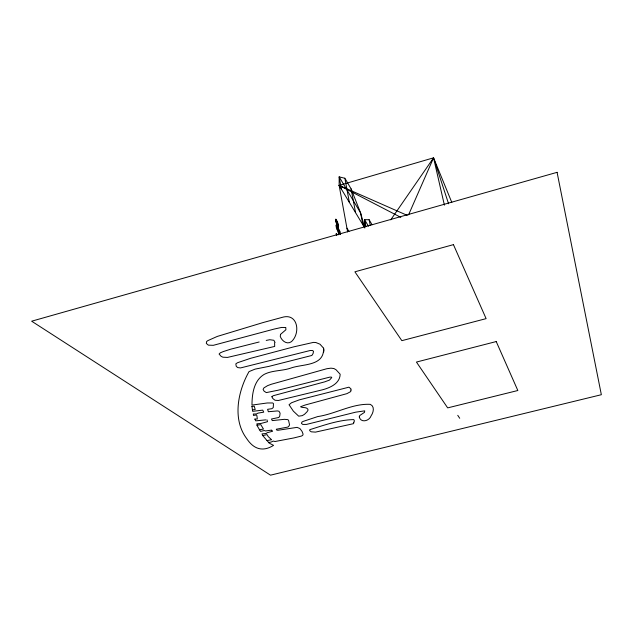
<?xml version="1.0" encoding="UTF-8"?>
<svg xmlns="http://www.w3.org/2000/svg" width="633" height="633" viewBox="0 0 633 633"><rect width="100%" height="100%" fill="white"/><g stroke="black" fill="none" stroke-linecap="round" stroke-linejoin="round"><path stroke-width="0.95" d="M339.138 185.422L339.169 176.86L344.874 178.277M254.68 419.062L257.33 418.991L256.887 415.612L256.42 414.947L253.477 415.462L253.342 414.029L256.444 413.935L258.169 413.096L263.708 412.162L262.758 410.129L252.638 411.331L251.942 406.188M336.859 224.802L335.775 221.313L335.862 219.208L337.294 221.408L338.592 225.633L338.291 226.986M323.598 352.257L323.985 350.168L323.574 348.182L319.997 344.202L315.835 342.516L313.422 342.398L294.036 346.789L250.573 358.318L237.589 362.693L235.824 363.856L236.251 366.341L237.715 367.583L240.516 367.931L310.028 350.547L312.401 350.484L313.509 351.252L313.098 353.507L311.871 355.453L268.962 366.365L255.036 369.134L249.022 371.611C237.905 391.202 232.208 419.268 246.609 438.463C253.564 449.169 262.719 452.199 273.575 445.363C265.172 441.043 269.294 443.583 273.171 441.082L275.086 441.502L293.894 437.933L301.522 436.034L302.732 435.298L303.088 434.119L302.06 431.421L299.876 428.533L297.067 427.362L277.76 430.298L276.431 429.862L276.352 429.221L287.437 427.164L288.537 426.697L289.558 424.901L288.537 420.257L287.793 419.647L284.439 419.323L272.269 420.605L271.494 419.006L278.829 417.464L279.723 416.11L280.095 413.199L279.034 411.276L277.42 410.928L268.352 411.727L267.593 409.322L271.842 408.696L273.242 407.605L273.48 403.632L272.665 402.968L267.261 402.976L251.974 405.088C252.045 394.027 253.714 380.765 264.111 374.419C272.214 370.194 282.073 371.088 290.642 368.129C302.582 363.746 324.444 366.499 323.574 348.182M408.562 214.864L433.558 157.823L339.13 185.398L347.628 231.939M390.751 219.857L433.558 157.823L451.796 202.394M262.727 435.567L267.007 440.568L271.597 439.721L268.178 436.541L267.11 434.602L262.727 435.567L262.022 433.882L266.311 433.47L267.031 432.758L272.601 431.247L271.826 430.313M349.353 202.354L344.866 178.205L351.133 188.927L360.62 213.005L364.83 228.03M252.781 409.796L255.194 409.535L254.268 406.188L251.934 406.473M259.285 429.815L263.486 429.063L260.78 424.616L256.871 425.281L260.551 431.413L264.246 430.519L265.456 430.962L271.573 430.116M266.224 340.412L269.785 339.715L273.875 340.293L275.054 342.477L274.611 342.849L274.682 346.441L227.453 357.423L222.911 357.194L221.154 356.363L219.097 354.037L220.347 352.803L223.204 351.6L230.816 349.147L259.158 341.986M372.062 224.731L369.15 219.738L364.576 219.667L364.814 227.128M265.694 419.869L255.677 420.858L255.028 419.244M364.331 227.207L339.13 185.398L407.272 215.378M339.13 185.398L400.808 217.356M266.92 419.79L267.53 421.697L261.002 423.453L256.856 423.833L257.235 425.265M267.007 440.568L268.677 442.451M457.754 415.319L459.716 418.271M340.301 234.598L336.621 229.019L335.949 225.237L340.071 231.528L340.578 234.337M335.775 221.313L338.592 225.633M346.939 228.181L348.965 231.354M368.438 226.187L364.576 219.667L365.874 226.448M370.194 225.174L369.15 219.738M448.583 203.81L433.558 157.823L444.406 205.163M336.321 235.381L336.305 233.553L336.843 235.31M362.851 224.755L360.596 212.933L339.169 176.86L341.432 189.22M351.101 188.871L355.572 212.672M337.294 221.408L339.407 233.245M335.862 219.208L338.639 234.796M336.305 233.553L336.629 235.381M359.275 416.902C360.683 423.248 369.34 421.167 371.128 415.762C373.462 412.439 374.942 406.465 370.305 404.352C352.352 403.371 335.324 414.006 317.798 416.554L303.112 421.42L301.973 422.053L301.419 423.335L302.709 424.419L306.475 424.419L355.643 412.178L364.711 410.857L364.505 412.352L359.742 415.525L359.275 416.902M280.514 334.382L280.269 336.463C281.74 340.712 286.971 345.056 291.449 341.646C300.897 333.021 297.819 312.449 282.033 317.41L263.138 322.537L217.293 336.424L207.933 340.578L206.627 341.504L206.311 343.426L208.352 345.143L213.297 345.325L274.255 329.049L281.503 327.451L285.768 327.475L285.894 329.769L280.514 334.382M350.983 390.031L350.714 391.582L346.947 393.639L305.241 404.993L300.533 406.758C302.693 408.238 306.103 406.679 307.875 409.171L307.962 410.326L306.981 411.838L304.481 414.322L302.257 415.644L298.697 416.174L293.364 411.157L289.044 404.74L291.528 402.754L299.267 399.874L348.941 387.174L350.927 388.82L350.983 390.031M271.881 396.733L272.863 398.584L275.038 400.262L278.385 400.483L322.229 389.865C329.975 387.823 339.945 383.59 340.166 374.245L336.036 369.743L333.915 368.541L330.956 368.161L326.802 368.73L271.391 384.231L267.624 385.632L263.945 387.871L263.099 389.422L264.119 391.178L266.303 392.602L277.942 390.252L329.69 377.157L331.273 377.062L331.755 377.569L329.516 380.077L324.769 381.834L273.227 395.72L271.881 396.733M353.784 422.338L353.594 423.643L315.463 432.125L311.23 431.809L309.656 430.622L309.751 429.688C323.922 425.241 338.948 419.845 353.815 419.592L354.425 421L353.784 422.338M557.08 172.334L31.65 321.2L270.513 475.177L601.35 394.715L557.08 172.334M453.442 244.631L354.899 271.81L401.844 340.665L486.112 318.636L453.442 244.631M496.225 341.559L416.435 362.06L447.673 407.881L517.834 390.514L496.225 341.559"/></g></svg>
